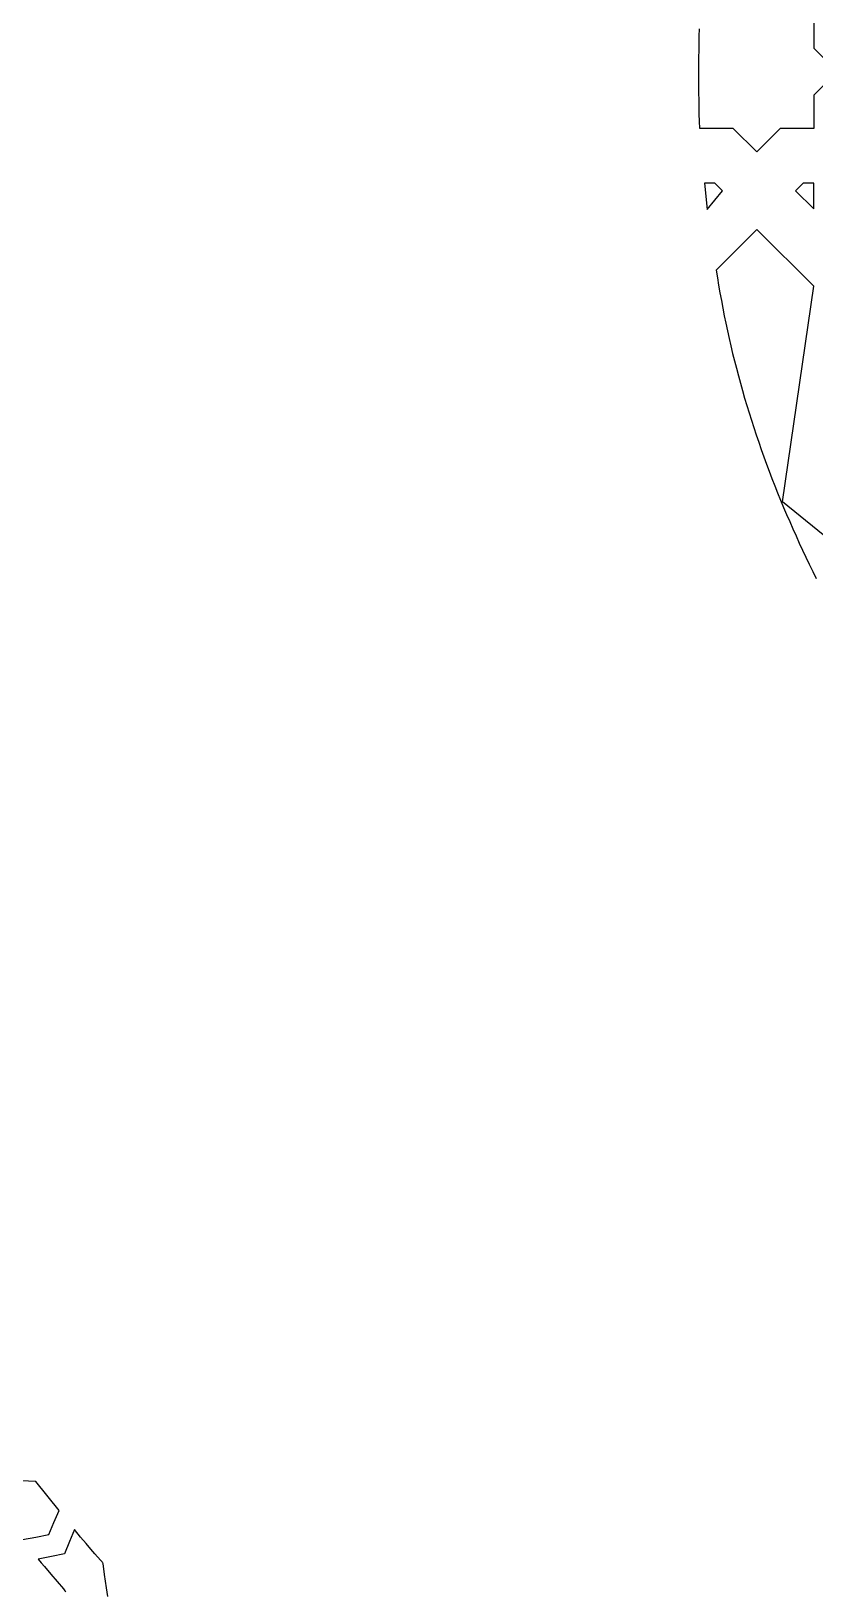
# Model space of a CAD drawing. Extents: x 2600 to 3740, y -1616 to -476.
# Drawn here: x 2853.4 to 2990, y -1311 to -1038.8 of the extents above; entities that cross this region are included whole.
import ezdxf

# ---------------------------------------------------------------- set-up
doc = ezdxf.new("R2010")
doc.units = 0
doc.layers.add('LAYER_1', color=18, linetype='CONTINUOUS')
doc.layers.add('LAYER_2', color=174, linetype='CONTINUOUS')

msp = doc.modelspace()

# ---------------------------------------------------------------- linework, layer by layer
at = {"layer": 'LAYER_1'}
for points in [[(2989.79, -1035.93), (2989.79, -1041.74), (2993.9, -1045.84), (2989.79, -1049.95), (2989.79, -1055.76), (2983.95, -1055.76), (2979.88, -1059.87), (2975.74, -1055.76), (2969.93, -1055.76), (2969.89, -1054.52), (2969.85, -1053.28), (2969.82, -1052.04), (2969.8, -1050.8), (2969.78, -1049.56), (2969.77, -1048.32), (2969.77, -1047.08), (2969.77, -1045.84), (2969.77, -1044.61), (2969.78, -1043.37), (2969.8, -1042.13), (2969.82, -1040.89), (2969.85, -1039.65), (2969.88, -1038.41)], [(3016.06, -1146.66), (2984.35, -1120.88), (2989.79, -1083.29), (2979.87, -1073.37), (2972.78, -1080.46), (2972.99, -1081.8), (2973.21, -1083.13), (2973.44, -1084.46), (2973.69, -1085.79), (2973.94, -1087.11), (2974.2, -1088.43), (2974.47, -1089.75), (2974.75, -1091.07), (2975.05, -1092.38), (2975.35, -1093.69), (2975.66, -1095), (2975.99, -1096.31), (2976.32, -1097.61), (2976.66, -1098.91), (2977.02, -1100.21), (2977.38, -1101.5), (2977.75, -1102.8), (2978.14, -1104.09), (2978.53, -1105.37), (2978.93, -1106.66), (2979.34, -1107.94), (2979.77, -1109.22), (2980.2, -1110.49), (2980.64, -1111.77), (2981.09, -1113.04), (2981.56, -1114.31), (2982.03, -1115.57), (2982.51, -1116.84), (2983, -1118.1), (2983.5, -1119.35), (2984.01, -1120.61), (2984.53, -1121.86), (2985.06, -1123.11), (2985.6, -1124.36), (2986.14, -1125.61), (2986.7, -1126.85), (2987.27, -1128.09), (2987.84, -1129.33), (2988.43, -1130.56), (2989.02, -1131.8), (2989.63, -1133.03), (2990.24, -1134.25)], [(2866.74, -1311.84), (2866.51, -1310.37), (2866.19, -1308.05), (2865.99, -1306.59), (2865.93, -1306.18), (2865.9, -1306.06), (2865.88, -1305.98), (2865.84, -1305.92), (2865.76, -1305.82), (2865.49, -1305.51), (2864.51, -1304.4), (2863.81, -1303.61), (2862.99, -1302.64), (2862.03, -1301.5), (2860.96, -1300.18), (2860.08, -1302.29), (2859.21, -1304.41), (2856.92, -1304.88), (2854.62, -1305.34), (2855.16, -1306), (2855.7, -1306.66), (2856.81, -1307.96), (2857.92, -1309.26), (2859.03, -1310.55), (2859.16, -1310.72), (2859.29, -1310.9), (2859.43, -1311.07)]]:
    msp.add_lwpolyline(points, dxfattribs=at)
for points in [[(2971.23, -1069.92), (2973.88, -1066.62), (2972.57, -1065.31), (2970.73, -1065.31)], [(2986.63, -1066.62), (2989.79, -1069.78), (2989.79, -1065.32), (2987.93, -1065.31)], [(2858.29, -1296.84), (2854.24, -1291.79), (2852.92, -1291.74), (2851.61, -1291.69), (2848.98, -1291.57), (2848.39, -1294.21), (2848.11, -1295.54), (2847.83, -1296.86), (2851.89, -1301.94), (2854.19, -1301.5), (2856.48, -1301.06), (2857.38, -1298.95)]]:
    msp.add_lwpolyline(points, close=True, dxfattribs=at)
at = {"layer": 'LAYER_2'}
msp.add_lwpolyline([(3169.77, -475.95, 0.414214), (2599.77, -1045.95, 0.414214), (3169.77, -1615.95, 0.414214), (3739.77, -1045.95, 0.414214)], format="xyb", close=True, dxfattribs=at)

doc.saveas('drawing.dxf')
